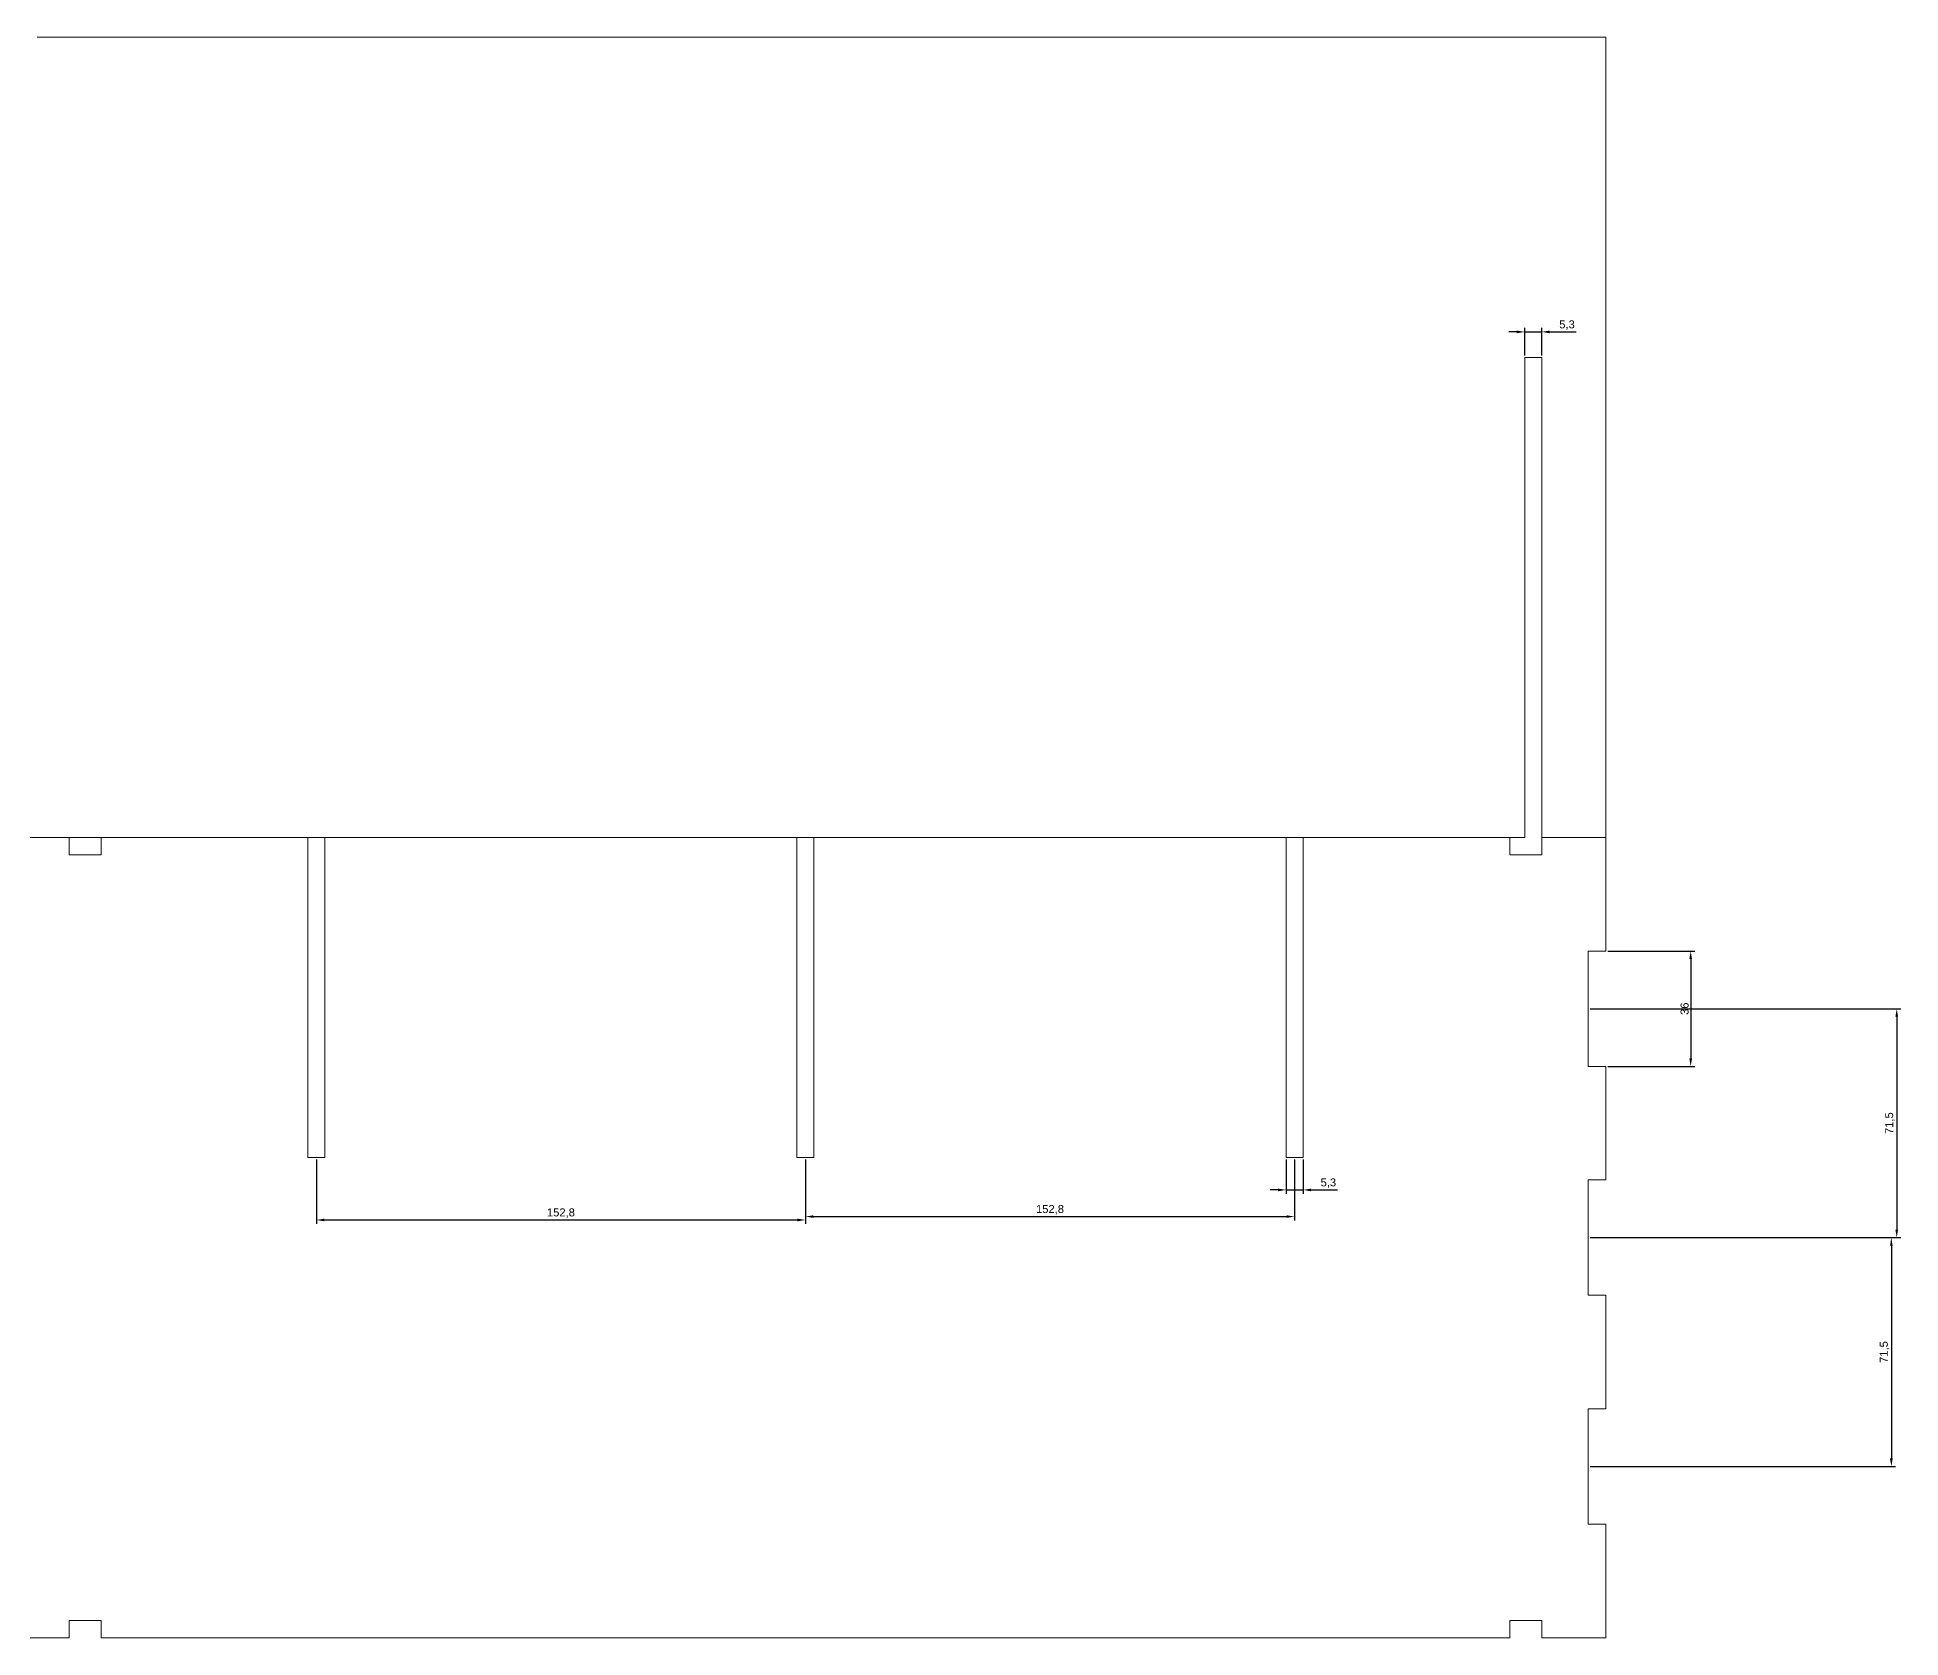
# Model space of a CAD drawing. Header units: millimetres. Extents: x 883 to 14654, y 5219 to 8318.
# Drawn here: x 3791 to 4373, y 7268 to 7768 of the extents above; entities that cross this region are included whole.
import ezdxf

# ---------------------------------------------------------------- set-up
doc = ezdxf.new("R2010")
doc.units = ezdxf.units.MM
doc.header["$LTSCALE"] = 0.05
doc.header["$PDMODE"] = 35
doc.header["$PDSIZE"] = 2
doc.layers.add('Corte', color=1, linetype='Continuous', lineweight=5)
doc.styles.get("Standard").update_dxf_attribs({"font": 'arial.ttf'})
doc.dimstyles.new('ISO-25', dxfattribs={"dimtxt": 2.5, "dimasz": 2.5, "dimexe": 1.25, "dimexo": 0.625, "dimtad": 1, "dimtxsty": 'Standard', "dimcen": 2.5, "dimadec": 0, "dimazin": 0, "dimtfac": 1, "dimtmove": 0, "dimatfit": 3, "dimfxl": 1, "dimarcsym": 0})

# ---------------------------------------------------------------- blocks, each defined once
blk = doc.blocks.new('*D16')
at = {"layer": 'Corte', "color": 0, "linetype": 'Continuous', "lineweight": -2, "transparency": 16777216}
for p, q in [((4252.75, 7676.13), (4250.25, 7676.13)), ((4255.25, 7668.8), (4255.25, 7677.38)), ((4255.25, 7676.13), (4260.55, 7676.13)), ((4260.55, 7668.8), (4260.55, 7677.38)), ((4263.05, 7676.13), (4271.36, 7676.13))]:
    blk.add_line(p, q, dxfattribs=at)
at = {"layer": 'Corte', "color": 0, "linetype": 'Continuous', "lineweight": 5, "transparency": 16777216}
for points in [[(4252.75, 7676.55), (4252.75, 7675.71), (4255.25, 7676.13)], [(4263.05, 7676.55), (4263.05, 7675.71), (4260.55, 7676.13)]]:
    blk.add_solid(points, dxfattribs=at)
at = {"layer": 'Defpoints', "color": 0, "linetype": 'Continuous', "lineweight": 5, "transparency": 16777216}
for p in [(4260.55, 7676.13), (4255.25, 7668.18), (4260.55, 7668.18)]:
    blk.add_point(p, dxfattribs=at)
at = {"layer": 'Corte', "color": 0, "linetype": 'Continuous', "lineweight": 5, "transparency": 16777216, "insert": (4268.46, 7678.26), "char_height": 2.5, "attachment_point": 5}
blk.add_mtext('5,3', dxfattribs=at)
blk = doc.blocks.new('*D18')
at = {"layer": 'Corte', "color": 0, "linetype": 'Continuous', "lineweight": -2, "transparency": 16777216}
for p, q in [((4180.7, 7417.55), (4180.7, 7406.83)), ((4186, 7417.55), (4186, 7406.83)), ((4178.2, 7408.08), (4175.7, 7408.08)), ((4180.7, 7408.08), (4186, 7408.08)), ((4188.5, 7408.08), (4196.81, 7408.08))]:
    blk.add_line(p, q, dxfattribs=at)
at = {"layer": 'Corte', "color": 0, "linetype": 'Continuous', "lineweight": 5, "transparency": 16777216}
for points in [[(4178.2, 7408.49), (4178.2, 7407.66), (4180.7, 7408.08)], [(4188.5, 7408.49), (4188.5, 7407.66), (4186, 7408.08)]]:
    blk.add_solid(points, dxfattribs=at)
at = {"layer": 'Defpoints', "color": 0, "linetype": 'Continuous', "lineweight": 5, "transparency": 16777216}
for p in [(4180.7, 7418.18), (4186, 7418.18), (4186, 7408.08)]:
    blk.add_point(p, dxfattribs=at)
at = {"layer": 'Corte', "color": 0, "linetype": 'Continuous', "lineweight": 5, "transparency": 16777216, "insert": (4193.91, 7410.2), "char_height": 2.5, "attachment_point": 5}
blk.add_mtext('5,3', dxfattribs=at)
blk = doc.blocks.new('*D19')
at = {"layer": 'Corte', "color": 0, "linetype": 'Continuous', "lineweight": -2, "transparency": 16777216}
for p, q in [((3877.75, 7417.55), (3877.75, 7397.44)), ((4030.55, 7417.55), (4030.55, 7397.44)), ((3880.25, 7398.69), (4028.05, 7398.69))]:
    blk.add_line(p, q, dxfattribs=at)
at = {"layer": 'Corte', "color": 0, "linetype": 'Continuous', "lineweight": 5, "transparency": 16777216}
for points in [[(3880.25, 7399.11), (3880.25, 7398.28), (3877.75, 7398.69)], [(4028.05, 7399.11), (4028.05, 7398.28), (4030.55, 7398.69)]]:
    blk.add_solid(points, dxfattribs=at)
at = {"layer": 'Defpoints', "color": 0, "linetype": 'Continuous', "lineweight": 5, "transparency": 16777216}
for p in [(3877.75, 7418.18), (4030.55, 7418.18), (4030.55, 7398.69)]:
    blk.add_point(p, dxfattribs=at)
at = {"layer": 'Corte', "color": 0, "linetype": 'Continuous', "lineweight": 5, "transparency": 16777216, "insert": (3954.15, 7400.82), "char_height": 2.5, "attachment_point": 5}
blk.add_mtext('152,8', dxfattribs=at)
blk = doc.blocks.new('*D20')
at = {"layer": 'Corte', "color": 0, "linetype": 'Continuous', "lineweight": -2, "transparency": 16777216}
for p, q in [((4030.55, 7417.55), (4030.55, 7398.5)), ((4183.35, 7417.55), (4183.35, 7398.5)), ((4033.05, 7399.75), (4180.85, 7399.75))]:
    blk.add_line(p, q, dxfattribs=at)
at = {"layer": 'Corte', "color": 0, "linetype": 'Continuous', "lineweight": 5, "transparency": 16777216}
for points in [[(4033.05, 7400.17), (4033.05, 7399.34), (4030.55, 7399.75)], [(4180.85, 7400.17), (4180.85, 7399.34), (4183.35, 7399.75)]]:
    blk.add_solid(points, dxfattribs=at)
at = {"layer": 'Defpoints', "color": 0, "linetype": 'Continuous', "lineweight": 5, "transparency": 16777216}
for p in [(4030.55, 7418.18), (4183.35, 7418.18), (4183.35, 7399.75)]:
    blk.add_point(p, dxfattribs=at)
at = {"layer": 'Corte', "color": 0, "linetype": 'Continuous', "lineweight": 5, "transparency": 16777216, "insert": (4106.95, 7401.88), "char_height": 2.5, "attachment_point": 5}
blk.add_mtext('152,8', dxfattribs=at)
blk = doc.blocks.new('*D22')
at = {"layer": 'Corte', "color": 0, "linetype": 'Continuous', "lineweight": -2, "transparency": 16777216}
for p, q in [((4281.18, 7482.68), (4308.36, 7482.68)), ((4307.11, 7480.18), (4307.11, 7449.18)), ((4281.18, 7446.68), (4308.36, 7446.68))]:
    blk.add_line(p, q, dxfattribs=at)
at = {"layer": 'Corte', "color": 0, "linetype": 'Continuous', "lineweight": 5, "transparency": 16777216}
for points in [[(4306.69, 7480.18), (4307.53, 7480.18), (4307.11, 7482.68)], [(4306.69, 7449.18), (4307.53, 7449.18), (4307.11, 7446.68)]]:
    blk.add_solid(points, dxfattribs=at)
at = {"layer": 'Defpoints', "color": 0, "linetype": 'Continuous', "lineweight": 5, "transparency": 16777216}
for p in [(4280.55, 7482.68), (4280.55, 7446.68), (4307.11, 7446.68)]:
    blk.add_point(p, dxfattribs=at)
at = {"layer": 'Corte', "color": 0, "linetype": 'Continuous', "lineweight": 5, "transparency": 16777216, "insert": (4305.21, 7464.68), "char_height": 2.5, "attachment_point": 5, "rotation": 90}
blk.add_mtext('36', dxfattribs=at)
blk = doc.blocks.new('*D24')
at = {"layer": 'Corte', "color": 0, "linetype": 'Continuous', "lineweight": -2, "transparency": 16777216}
for p, q in [((4275.68, 7464.68), (4372.73, 7464.68)), ((4371.48, 7462.18), (4371.48, 7395.68)), ((4275.68, 7393.18), (4372.73, 7393.18))]:
    blk.add_line(p, q, dxfattribs=at)
at = {"layer": 'Corte', "color": 0, "linetype": 'Continuous', "lineweight": 5, "transparency": 16777216}
for points in [[(4371.06, 7462.18), (4371.89, 7462.18), (4371.48, 7464.68)], [(4371.06, 7395.68), (4371.89, 7395.68), (4371.48, 7393.18)]]:
    blk.add_solid(points, dxfattribs=at)
at = {"layer": 'Defpoints', "color": 0, "linetype": 'Continuous', "lineweight": 5, "transparency": 16777216}
for p in [(4275.05, 7464.68), (4275.05, 7393.18), (4371.48, 7393.18)]:
    blk.add_point(p, dxfattribs=at)
at = {"layer": 'Corte', "color": 0, "linetype": 'Continuous', "lineweight": 5, "transparency": 16777216, "insert": (4369.35, 7428.93), "char_height": 2.5, "attachment_point": 5, "rotation": 90}
blk.add_mtext('71,5', dxfattribs=at)
blk = doc.blocks.new('*D25')
at = {"layer": 'Corte', "color": 0, "linetype": 'Continuous', "lineweight": -2, "transparency": 16777216}
for p, q in [((4275.68, 7393.18), (4371.04, 7393.18)), ((4369.79, 7390.68), (4369.79, 7324.18)), ((4275.68, 7321.68), (4371.04, 7321.68))]:
    blk.add_line(p, q, dxfattribs=at)
at = {"layer": 'Corte', "color": 0, "linetype": 'Continuous', "lineweight": 5, "transparency": 16777216}
for points in [[(4369.37, 7390.68), (4370.21, 7390.68), (4369.79, 7393.18)], [(4369.37, 7324.18), (4370.21, 7324.18), (4369.79, 7321.68)]]:
    blk.add_solid(points, dxfattribs=at)
at = {"layer": 'Defpoints', "color": 0, "linetype": 'Continuous', "lineweight": 5, "transparency": 16777216}
for p in [(4275.05, 7393.18), (4275.05, 7321.68), (4369.79, 7321.68)]:
    blk.add_point(p, dxfattribs=at)
at = {"layer": 'Corte', "color": 0, "linetype": 'Continuous', "lineweight": 5, "transparency": 16777216, "insert": (4367.66, 7357.43), "char_height": 2.5, "attachment_point": 5, "rotation": 90}
blk.add_mtext('71,5', dxfattribs=at)

msp = doc.modelspace()

# ---------------------------------------------------------------- linework, layer by layer
at = {"layer": 'Corte', "color": 1, "linetype": 'Continuous', "lineweight": 5}
for p, q in [((3790.554, 7768.179), (4280.554, 7768.179)), ((4280.554, 7518.179), (4280.554, 7768.179)), ((4255.254, 7518.179), (4255.254, 7668.179)), ((4255.254, 7668.179), (4260.554, 7668.179)), ((4260.554, 7668.179), (4260.554, 7518.179)), ((3786.054, 7518.179), (3800.554, 7518.179)), ((3800.554, 7518.179), (3800.554, 7512.779)), ((3800.554, 7518.179), (3810.554, 7518.179)), ((3810.554, 7518.179), (3875.104, 7518.179)), ((3810.554, 7512.779), (3810.554, 7518.179)), ((3875.104, 7418.179), (3875.104, 7518.179)), ((3875.104, 7518.179), (3880.404, 7518.179)), ((3880.404, 7518.179), (4027.904, 7518.179)), ((3880.404, 7418.179), (3880.404, 7518.179)), ((4027.904, 7418.179), (4027.904, 7518.179)), ((4027.904, 7518.179), (4033.204, 7518.179)), ((4033.204, 7518.179), (4180.704, 7518.179)), ((4033.204, 7418.179), (4033.204, 7518.179)), ((4180.704, 7418.179), (4180.704, 7518.179)), ((4180.704, 7518.179), (4186.004, 7518.179)), ((4186.004, 7518.179), (4250.554, 7518.179)), ((4186.004, 7418.179), (4186.004, 7518.179)), ((4250.554, 7512.779), (4250.554, 7518.179)), ((4250.554, 7518.179), (4255.254, 7518.179)), ((4260.554, 7518.179), (4280.554, 7518.179)), ((4280.554, 7518.179), (4260.554, 7518.179)), ((4260.554, 7518.179), (4260.554, 7512.779)), ((4280.554, 7482.679), (4280.554, 7518.179)), ((3800.554, 7512.779), (3810.554, 7512.779)), ((4260.554, 7512.779), (4250.554, 7512.779)), ((4275.054, 7446.679), (4275.054, 7482.679)), ((4275.054, 7482.679), (4280.554, 7482.679)), ((4280.554, 7446.679), (4275.054, 7446.679)), ((4280.554, 7411.179), (4280.554, 7446.679)), ((3880.404, 7418.179), (3875.104, 7418.179)), ((4033.204, 7418.179), (4027.904, 7418.179)), ((4186.004, 7418.179), (4180.704, 7418.179)), ((4275.054, 7375.179), (4275.054, 7411.179)), ((4275.054, 7411.179), (4280.554, 7411.179)), ((4280.554, 7375.179), (4275.054, 7375.179)), ((4280.554, 7339.679), (4280.554, 7375.179)), ((4275.054, 7303.679), (4275.054, 7339.679)), ((4275.054, 7339.679), (4280.554, 7339.679)), ((4280.554, 7303.679), (4275.054, 7303.679)), ((4280.554, 7268.179), (4280.554, 7303.679)), ((3800.554, 7268.179), (3800.554, 7273.579)), ((3800.554, 7273.579), (3810.554, 7273.579)), ((3810.554, 7273.579), (3810.554, 7268.179)), ((4260.554, 7273.579), (4250.554, 7273.579)), ((4250.554, 7273.579), (4250.554, 7268.179)), ((4260.554, 7268.179), (4260.554, 7273.579)), ((3786.054, 7268.179), (3800.554, 7268.179)), ((3810.554, 7268.179), (4250.554, 7268.179)), ((4260.554, 7268.179), (4280.554, 7268.179))]:
    msp.add_line(p, q, dxfattribs=at)

# ---------------------------------------------------------------- dimensions: what is measured, and where the dimension line sits
at = {"layer": 'Corte', "color": 4, "linetype": 'Continuous', "lineweight": 5}
for base, p1, p2, picture, middle in [((4260.554, 7676.131), (4255.254, 7668.179), (4260.554, 7668.179), '*D16', (4268.455, 7678.259)), ((4030.554, 7398.692), (3877.754, 7418.179), (4030.554, 7418.179), '*D19', (3954.154, 7400.819)), ((4183.354, 7399.752), (4030.554, 7418.179), (4183.354, 7418.179), '*D20', (4106.954, 7401.88)), ((4186.004, 7408.076), (4180.704, 7418.179), (4186.004, 7418.179), '*D18', (4193.905, 7410.204))]:
    dim = msp.add_linear_dim(base=base, p1=p1, p2=p2, dimstyle='ISO-25', dxfattribs=at)
    dim.commit()
    dim.dimension.update_dxf_attribs({"geometry": picture, "text_midpoint": middle})
for base, p1, p2, picture, middle in [((4307.111, 7446.679), (4280.554, 7482.679), (4280.554, 7446.679), '*D22', (4305.209, 7464.679)), ((4371.476, 7393.179), (4275.054, 7464.679), (4275.054, 7393.179), '*D24', (4369.348, 7428.929)), ((4369.792, 7321.679), (4275.054, 7393.179), (4275.054, 7321.679), '*D25', (4367.664, 7357.429))]:
    dim = msp.add_linear_dim(base=base, p1=p1, p2=p2, angle=90, dimstyle='ISO-25', dxfattribs=at)
    dim.commit()
    dim.dimension.update_dxf_attribs({"geometry": picture, "text_midpoint": middle})

doc.saveas('drawing.dxf')
